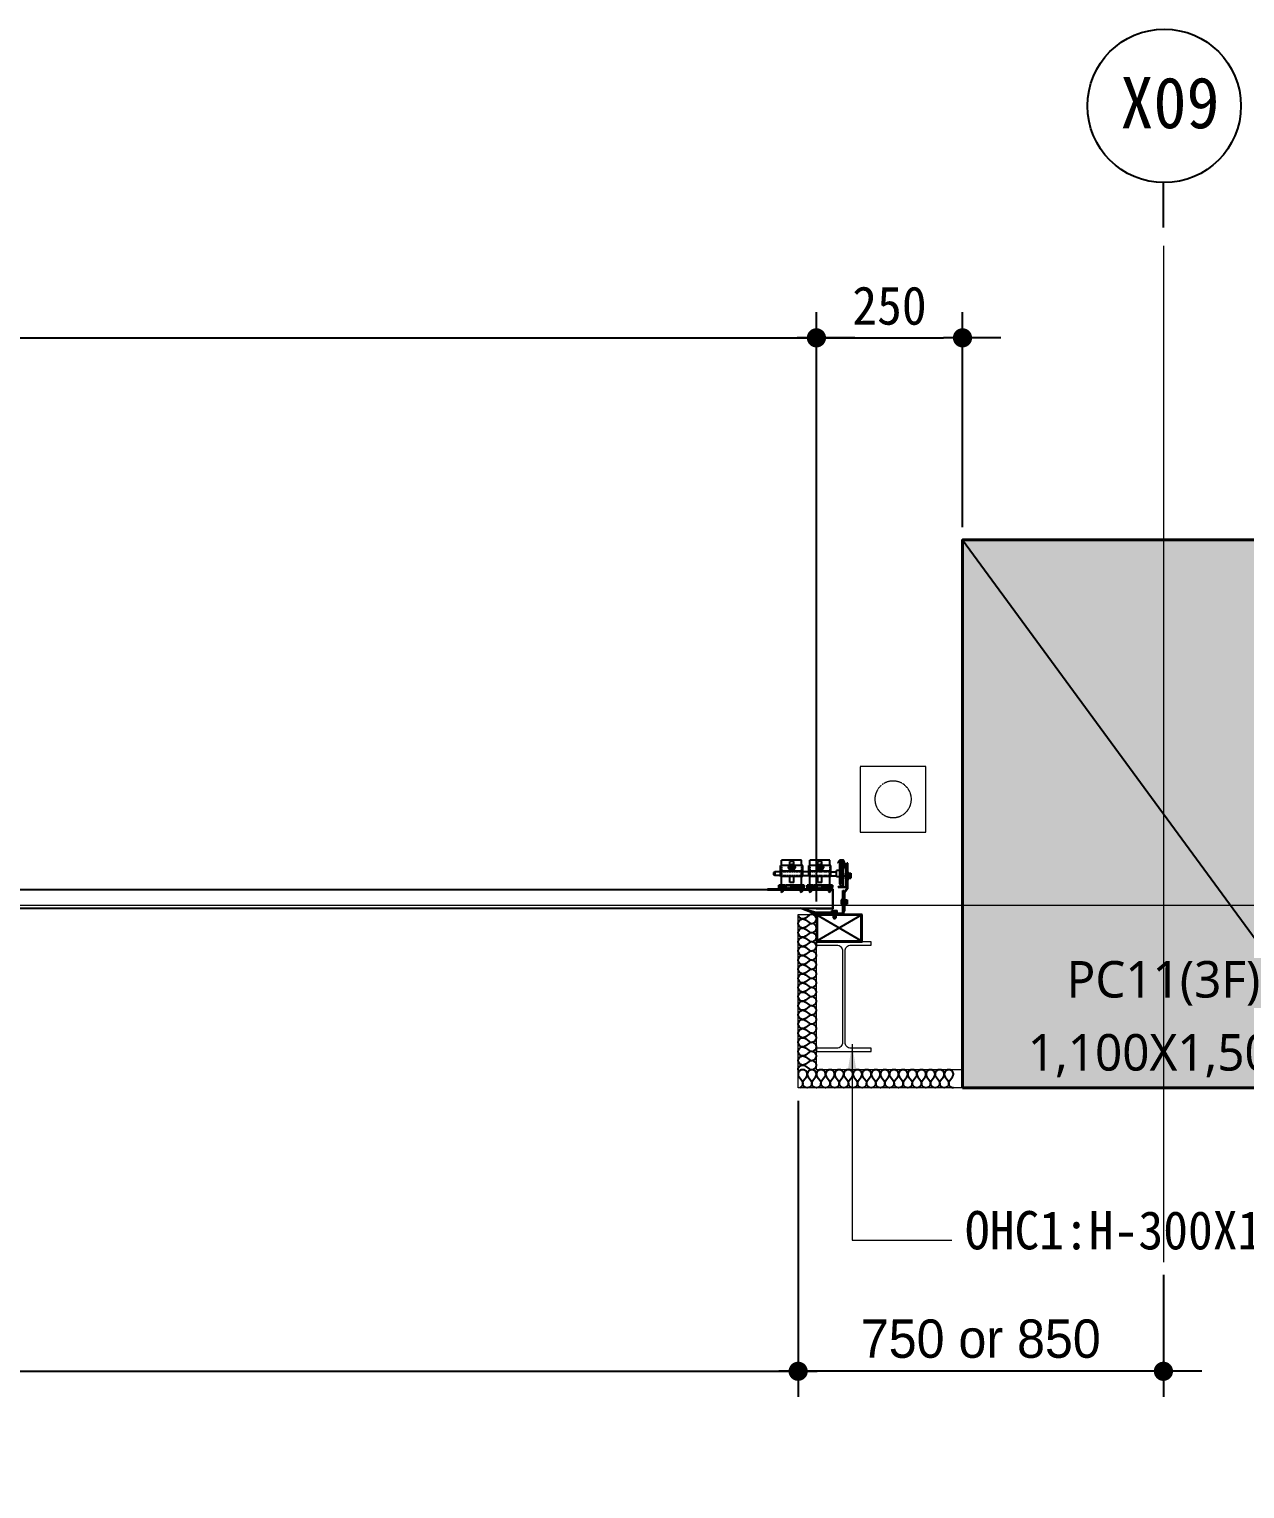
# Model space of a CAD drawing. Header units: millimetres. Extents: x 204328 to 274136, y -196910 to -178068.
# Drawn here: x 257580 to 260908, y -195609 to -191614 of the extents above; entities that cross this region are included whole.
import ezdxf
from ezdxf.enums import TextEntityAlignment as Align

# ---------------------------------------------------------------- set-up
doc = ezdxf.new("R2010")
doc.units = ezdxf.units.MM
doc.linetypes.add('CEN', pattern=[62, 60, -1, 0, -1])
doc.linetypes.add('HIDDEN', pattern=[0.375, 0.25, -0.125])
doc.layers.get('Defpoints').update_dxf_attribs({"color": 140})
for name, color, linetype in [('1212', 7, 'Continuous'), ('3', 3, 'Continuous'), ('4', 4, 'Continuous'), ('A-CONC-SOLD', 253, 'CEN'), ('HAT', 8, 'Continuous'), ('ITXT', 3, 'Continuous')]:
    doc.layers.add(name, color=color, linetype=linetype)
for name, color, linetype, lineweight in [('A-AXIS-BUBL', 7, 'Continuous', 25), ('A-CLXM-CONC', 2, 'Continuous', 40), ('A-CNTL', 1, 'CEN', 15), ('A-DIMS', 7, 'Continuous', 25), ('A-MKXS-LEAD', 7, 'Continuous', 25), ('A-MKXS-TEXT1', 3, 'Continuous', 25), ('A-SECT-LIN2', 6, 'Continuous', 20), ('A-WAXM-PANL', 6, 'Continuous', 20), ('A-XXXX-HID', 8, 'HIDDEN', 18), ('A-XXXX-TXT2', 3, 'Continuous', 25), ('XR-평면도$0$A-CLXM-CONC', 2, 'Continuous', 40)]:
    doc.layers.add(name, color=color, linetype=linetype, lineweight=lineweight)
doc.styles.add('HY울릉도L', font='')
doc.styles.add('돋움', font='')
doc.styles.add('돋움체', font='')
doc.styles.add('맑은 고딕', font='malgun.ttf')
doc.styles.get('HY울릉도L').set_extended_font_data('Dotum')
doc.styles.get('돋움').set_extended_font_data('Dotum')
doc.styles.get('돋움체').set_extended_font_data('DotumChe')
doc.dimstyles.new('CDIM', dxfattribs={"dimtxt": 3, "dimasz": 1.5, "dimexe": 2, "dimexo": 1, "dimgap": 1, "dimtad": 1, "dimdec": 0, "dimrnd": 0.5, "dimzin": 0, "dimdsep": 32, "dimlunit": 6, "dimtxsty": 'HY울릉도L', "dimblk1": '_CIDOT', "dimblk2": '_CIDOT', "dimsah": 1, "dimcen": 5.5, "dimclrd": 2, "dimclre": 2, "dimclrt": 7, "dimadec": 0, "dimazin": 0, "dimtfac": 1, "dimtdec": 0, "dimtix": 1, "dimtmove": 2, "dimatfit": 1, "dimldrblk": '_CIDOT', "dimfxl": 1, "dimtolj": 1, "dimtzin": 0, "dimlwd": -1, "dimarcsym": 0})
doc.dimstyles.new('ISO-25', dxfattribs={"dimtxt": 2.5, "dimasz": 2.5, "dimexe": 1.25, "dimexo": 0.625, "dimtad": 1, "dimdsep": 46, "dimtxsty": 'Standard', "dimcen": 2.5, "dimadec": 0, "dimazin": 0, "dimtfac": 1, "dimtmove": 0, "dimatfit": 3, "dimfxl": 1, "dimarcsym": 0})

# ---------------------------------------------------------------- blocks, each defined once
blk = doc.blocks.new('COL_PC11_3F(210330)')
at = {"layer": 'A-CONC-SOLD'}
h = blk.add_hatch(color=256, dxfattribs=at)
h.dxf.hatch_style = 1
h.paths.add_polyline_path([(0, 0), (1100, 0), (1100, 1500), (0, 1500)])
at = {"layer": 'A-CLXM-CONC'}
blk.add_lwpolyline([(0, 0), (1100, 0), (1100, 1500), (0, 1500)], close=True, dxfattribs=at)
at = {"layer": 'Defpoints'}
blk.add_line((0, 1500), (1100, 0), dxfattribs=at)
at = {"layer": 'Defpoints', "color": 1, "style": '맑은 고딕'}
blk.add_text('PC11(3F)', height=100, dxfattribs=at).set_placement((550, 297.4), align=Align.MIDDLE_CENTER)
at = {"layer": 'Defpoints', "style": '맑은 고딕'}
blk.add_text('1,100X1,500', height=100, dxfattribs=at).set_placement((550, 97.4), align=Align.MIDDLE_CENTER)
blk = doc.blocks.new('b1')
at = {"layer": 'A-XXXX-HID'}
blk.add_lwpolyline([(0, 180), (180, 180), (180, 0), (0, 0), (0, 180)], dxfattribs=at)
blk.add_circle((90, 90), 50, dxfattribs=at)
blk = doc.blocks.new('_CIDOT')
at = {"color": 0, "linetype": 'ByBlock'}
blk.add_line((2, 0), (-1, 0), dxfattribs=at)
at = {"color": 0, "linetype": 'ByBlock', "const_width": 0.5}
blk.add_lwpolyline([(-0.25, 0, 1), (0.25, 0, 1)], format="xyb", close=True, dxfattribs=at)
blk = doc.blocks.new('*D41')
at = {"layer": 'A-DIMS', "lineweight": -2, "transparency": 16777216}
for p, q in [((250635.3, -194001.8), (250635.3, -192388.8)), ((259735.3, -194001.8), (259735.3, -192388.8))]:
    blk.add_line(p, q, dxfattribs=at)
at = {"layer": 'A-DIMS', "transparency": 16777216}
blk.add_line((250687.8, -192458.8), (259682.8, -192458.8), dxfattribs=at)
at = {"layer": 'Defpoints', "color": 0, "transparency": 16777216}
for p in [(259735.3, -192458.8), (250635.3, -194036.8, 0), (259735.3, -194036.8)]:
    blk.add_point(p, dxfattribs=at)
at = {"layer": 'A-DIMS', "transparency": 16777216, "xscale": 52.5, "yscale": 52.5, "zscale": 52.5, "rotation": 180}
blk.add_blockref('_CIDOT', (250635.3, -192458.8), dxfattribs=at)
at = {"layer": 'A-DIMS', "transparency": 16777216, "xscale": 52.5, "yscale": 52.5, "zscale": 52.5}
blk.add_blockref('_CIDOT', (259735.3, -192458.8), dxfattribs=at)
at = {"layer": 'A-DIMS', "color": 3, "transparency": 16777216, "insert": (255185.3, -192360.8), "char_height": 105, "attachment_point": 5, "style": '돋움체'}
blk.add_mtext('\\A1;DOOR OPENING WIDTH ="{\\fDotum|b0|i0|c129|p50;9,400 or 9,600}"', dxfattribs=at)
blk = doc.blocks.new('*D48')
at = {"layer": 'A-DIMS', "lineweight": -2, "transparency": 16777216}
for p, q in [((259735.3, -194001.8), (259735.3, -192388.8)), ((260135.3, -192976.8), (260135.3, -192388.8))]:
    blk.add_line(p, q, dxfattribs=at)
at = {"layer": 'A-DIMS', "transparency": 16777216}
blk.add_line((259787.8, -192458.8), (260082.8, -192458.8), dxfattribs=at)
at = {"layer": 'Defpoints', "color": 0, "transparency": 16777216}
for p in [(260135.3, -192458.8), (260135.3, -193011.8), (259735.3, -194036.8)]:
    blk.add_point(p, dxfattribs=at)
at = {"layer": 'A-DIMS', "transparency": 16777216, "xscale": 52.5, "yscale": 52.5, "zscale": 52.5, "rotation": 180}
blk.add_blockref('_CIDOT', (259735.3, -192458.8), dxfattribs=at)
at = {"layer": 'A-DIMS', "transparency": 16777216, "xscale": 52.5, "yscale": 52.5, "zscale": 52.5}
blk.add_blockref('_CIDOT', (260135.3, -192458.8), dxfattribs=at)
at = {"layer": 'A-DIMS', "color": 3, "transparency": 16777216, "insert": (259935.3, -192371.2), "char_height": 105, "attachment_point": 5, "style": '돋움체'}
blk.add_mtext('\\A1;250', dxfattribs=at)
blk = doc.blocks.new('*D42')
at = {"layer": 'A-DIMS', "lineweight": -2, "transparency": 16777216}
for p, q in [((250685.3, -194546.8), (250685.3, -195357.3)), ((259685.3, -194546.8), (259685.3, -195357.3))]:
    blk.add_line(p, q, dxfattribs=at)
at = {"layer": 'A-DIMS', "transparency": 16777216}
blk.add_line((250737.8, -195287.3), (259632.8, -195287.3), dxfattribs=at)
at = {"layer": 'Defpoints', "color": 0, "transparency": 16777216}
for p in [(250685.3, -194511.8), (259685.3, -194511.8), (259685.3, -195287.3)]:
    blk.add_point(p, dxfattribs=at)
at = {"layer": 'A-DIMS', "transparency": 16777216, "xscale": 52.5, "yscale": 52.5, "zscale": 52.5, "rotation": 180}
blk.add_blockref('_CIDOT', (250685.3, -195287.3), dxfattribs=at)
at = {"layer": 'A-DIMS', "transparency": 16777216, "xscale": 52.5, "yscale": 52.5, "zscale": 52.5}
blk.add_blockref('_CIDOT', (259685.3, -195287.3), dxfattribs=at)
at = {"layer": 'A-DIMS', "color": 3, "transparency": 16777216, "insert": (255185.3, -195189.3), "char_height": 105, "attachment_point": 5, "style": '돋움체'}
blk.add_mtext('\\A1;OPENING WIDTH ="{\\fDotum|b0|i0|c129|p50;9,300 or 9,500}"', dxfattribs=at)
blk = doc.blocks.new('*D44')
at = {"layer": 'A-DIMS', "lineweight": -2, "transparency": 16777216}
for p, q in [((259685.3, -194546.8), (259685.3, -195357.3)), ((260685.3, -195023.2), (260685.3, -195357.3))]:
    blk.add_line(p, q, dxfattribs=at)
at = {"layer": 'A-DIMS', "transparency": 16777216}
blk.add_line((260632.8, -195287.3), (259737.8, -195287.3), dxfattribs=at)
at = {"layer": 'Defpoints', "color": 0, "transparency": 16777216}
for p in [(259685.3, -194511.8), (260685.3, -194988.2), (259685.3, -195287.3)]:
    blk.add_point(p, dxfattribs=at)
at = {"layer": 'A-DIMS', "transparency": 16777216, "xscale": 52.5, "yscale": 52.5, "zscale": 52.5, "rotation": 180}
blk.add_blockref('_CIDOT', (259685.3, -195287.3), dxfattribs=at)
at = {"layer": 'A-DIMS', "transparency": 16777216, "xscale": 52.5, "yscale": 52.5, "zscale": 52.5}
blk.add_blockref('_CIDOT', (260685.3, -195287.3), dxfattribs=at)
at = {"layer": 'A-DIMS', "color": 3, "transparency": 16777216, "insert": (260185.3, -195198.7), "char_height": 105, "attachment_point": 5, "style": '돋움'}
blk.add_mtext('\\A1;750 or 850', dxfattribs=at)
blk = doc.blocks.new('단열재(PANEL)')
at = {"layer": 'HAT'}
blk.add_lwpolyline([(0, 0, 0.618034), (-40, 20), (-60, 5, -2), (-60, 45), (-40, 30, 2), (-40, 70), (-60, 55, -2), (-60, 95), (-40, 80, 2), (-40, 120), (-60, 105, -2), (-60, 145), (-40, 130, 2), (-40, 170), (-60, 155, -2), (-60, 195), (-40, 180, 2), (-40, 220), (-60, 205, -2), (-60, 245), (-40, 230, 2), (-40, 270), (-60, 255, -2), (-60, 295), (-40, 280, 2), (-40, 320), (-60, 305, -2), (-60, 345), (-40, 330, 2), (-40, 370), (-60, 355, -2), (-60, 395), (-40, 380, 2), (-40, 420), (-60, 405, -2), (-60, 445), (-40, 430, 2), (-40, 470), (-60, 455, -2), (-60, 495), (-40, 480, 2), (-40, 520), (-60, 505, -2), (-60, 545), (-40, 530, 2), (-40, 570), (-60, 555, -2), (-60, 595), (-40, 580, 2), (-40, 620), (-60, 605, -2), (-60, 645), (-40, 630, 2), (-40, 670), (-60, 655, -2), (-60, 695), (-40, 680, 2), (-40, 720), (-60, 705, -2), (-60, 745), (-40, 730, 2), (-40, 770), (-60, 755, -2), (-60, 795), (-40, 780, 2), (-40, 820), (-60, 805, -2), (-60, 845), (-40, 830, 0.509758), (-1.3, 841.9, 0.509758)], format="xyb", dxfattribs=at)

msp = doc.modelspace()

# ---------------------------------------------------------------- hatches: boundary and pattern name
msp.add_hatch(color=256).paths.add_polyline_path([(259735.3, -194036.8), (259735.3, -194034), (259774.6, -194034), (259774.6, -194031.8), (259733.9, -194031.8), (259690.7, -194019.8)])

# ---------------------------------------------------------------- linework, layer by layer
at = {"color": 4}
for p, q in [((259694.6, -193888.2, 0), (259639.6, -193888.2, 0)), ((259639.6, -193902.9, 0), (259639.6, -193888.2, 0)), ((259694.6, -193902.9, 0), (259694.6, -193888.2, 0)), ((259772, -193888.2, 0), (259717, -193888.2, 0)), ((259717, -193902.9, 0), (259717, -193888.2, 0)), ((259772, -193902.9, 0), (259772, -193888.2, 0)), ((259618.9, -193922, 0), (259621.6, -193920.2, 0)), ((259618.9, -193928.3, 0), (259618.9, -193922, 0)), ((259621.6, -193930.7, 0), (259618.9, -193928.3, 0)), ((259637.2, -193920.2, 0), (259621.6, -193920.2, 0)), ((259637.2, -193920.2, 0), (259621.6, -193920.2, 0)), ((259627, -193920.2, 0), (259621.6, -193920.2, 0)), ((259627, -193920.2, 0), (259621.6, -193920.2, 0)), ((259621.6, -193920.2, 0), (259621.6, -193930.7, 0)), ((259637.2, -193930.7, 0), (259621.6, -193930.7, 0)), ((259637.2, -193930.7, 0), (259621.6, -193930.7, 0)), ((259627, -193930.7, 0), (259621.6, -193930.7, 0)), ((259627, -193930.7, 0), (259621.6, -193930.7, 0)), ((259637.2, -193932.8, 0), (259637.2, -193918.3, 0)), ((259639.6, -193956.7, 0), (259639.6, -193922.3, 0)), ((259673.1, -193949.5, 0), (259662.1, -193949.5, 0)), ((259694.6, -193956.7, 0), (259694.6, -193922.3, 0)), ((259697.7, -193932.8, 0), (259697.7, -193918.3, 0)), ((259714.6, -193920.2, 0), (259697.7, -193920.2, 0)), ((259714.6, -193930.9, 0), (259697.7, -193930.9, 0)), ((259714.6, -193932.8, 0), (259714.6, -193918.3, 0)), ((259717, -193956.7, 0), (259717, -193922.3, 0)), ((259750.5, -193949.5, 0), (259739.5, -193949.5, 0)), ((259772, -193956.7, 0), (259772, -193922.3, 0)), ((259775.1, -193932.8, 0), (259775.1, -193918.3, 0)), ((259775.1, -193920.2, 0), (259790.6, -193920.2, 0)), ((259775.1, -193930.9, 0), (259790.6, -193930.9, 0)), ((259632.8, -193956.7, 0), (259648.2, -193956.7, 0)), ((259649.3, -193956.7, 0), (259632.8, -193956.7, 0)), ((259649.3, -193956.7, 0), (259632.8, -193956.7, 0)), ((259632.8, -193956.7, 0), (259632.8, -193960.5, 0)), ((259632.8, -193956.7, 0), (259632.8, -193961.7, 0)), ((259632.8, -193956.7, 0), (259632.8, -193961.7, 0)), ((259632.8, -193966, 0), (259632.8, -193956.7, 0)), ((259632.8, -193968.2, 0), (259632.8, -193959.1, 0)), ((259702.1, -193966, 0), (259632.8, -193966, 0)), ((259702.1, -193966, 0), (259632.8, -193966, 0)), ((259649.3, -193956.7, 0), (259637.2, -193956.7, 0)), ((259649.3, -193956.7, 0), (259649.3, -193966, 0)), ((259650.4, -193958.3, 0), (259649.3, -193958.3, 0)), ((259650.4, -193964.4, 0), (259649.3, -193964.4, 0)), ((259684.5, -193956.7, 0), (259650.4, -193956.7, 0)), ((259650.4, -193956.7, 0), (259650.4, -193966, 0)), ((259684.5, -193956.7, 0), (259684.5, -193966, 0)), ((259685.6, -193958.3, 0), (259684.5, -193958.3, 0)), ((259685.6, -193964.4, 0), (259684.5, -193964.4, 0)), ((259702.1, -193956.7, 0), (259685.6, -193956.7, 0)), ((259702.1, -193956.7, 0), (259685.6, -193956.7, 0)), ((259697.7, -193956.7, 0), (259685.6, -193956.7, 0)), ((259702.1, -193956.7, 0), (259685.6, -193956.7, 0)), ((259685.6, -193956.7, 0), (259685.6, -193966, 0)), ((259702.1, -193956.7, 0), (259686.7, -193956.7, 0)), ((259702.1, -193956.7, 0), (259702.1, -193962.2, 0)), ((259702.1, -193968.2, 0), (259702.1, -193956.7, 0)), ((259702.1, -193966, 0), (259702.1, -193956.7, 0)), ((259710.2, -193956.7, 0), (259725.6, -193956.7, 0)), ((259726.7, -193956.7, 0), (259710.2, -193956.7, 0)), ((259726.7, -193956.7, 0), (259710.2, -193956.7, 0)), ((259710.2, -193956.7, 0), (259710.2, -193961.7, 0)), ((259710.2, -193956.7, 0), (259710.2, -193961.7, 0)), ((259710.2, -193956.7, 0), (259710.2, -193960.5, 0)), ((259710.2, -193968.2, 0), (259710.2, -193956.7, 0)), ((259779.5, -193966, 0), (259710.2, -193966, 0)), ((259779.5, -193966, 0), (259710.2, -193966, 0)), ((259726.7, -193956.7, 0), (259714.6, -193956.7, 0)), ((259726.7, -193956.7, 0), (259726.7, -193966, 0)), ((259727.8, -193958.3, 0), (259726.7, -193958.3, 0)), ((259727.8, -193964.4, 0), (259726.7, -193964.4, 0)), ((259761.9, -193956.7, 0), (259727.8, -193956.7, 0)), ((259727.8, -193956.7, 0), (259727.8, -193966, 0)), ((259761.9, -193956.7, 0), (259761.9, -193966, 0)), ((259763, -193958.3, 0), (259761.9, -193958.3, 0)), ((259763, -193964.4, 0), (259761.9, -193964.4, 0)), ((259779.5, -193956.7, 0), (259763, -193956.7, 0)), ((259779.5, -193956.7, 0), (259763, -193956.7, 0)), ((259779.5, -193956.7, 0), (259763, -193956.7, 0)), ((259763, -193956.7, 0), (259763, -193966, 0)), ((259775.1, -193956.7, 0), (259763, -193956.7, 0)), ((259779.5, -193956.7, 0), (259764.1, -193956.7, 0)), ((259779.5, -193956.7, 0), (259779.5, -193962.2, 0)), ((259779.5, -193966, 0), (259779.5, -193956.7, 0)), ((259779.5, -193968.2, 0), (259779.5, -193956.7, 0))]:
    msp.add_line(p, q, dxfattribs=at)
at = {"color": 8, "linetype": 'HIDDEN', "ltscale": 3}
for p, q in [((259639.8, -193902.9, 0), (259639.8, -193932.8, 0)), ((259694.8, -193902.9, 0), (259694.8, -193932.8, 0)), ((259717, -193902.9, 0), (259717, -193932.8, 0)), ((259772, -193902.9, 0), (259772, -193932.8, 0))]:
    msp.add_line(p, q, dxfattribs=at)
at = {"color": 2}
for p, q in [((259818.6, -193966.2, 0), (259818.6, -193896.4, 0)), ((259821.4, -193896.4, 0), (259818.6, -193896.4, 0)), ((259821.4, -193966.2, 0), (259821.4, -193896.4, 0)), ((259601.2, -193969.8, 0), (259779.9, -193969.8, 0)), ((259779.9, -194019.8, 0), (259779.9, -193969.8, 0)), ((259781.5, -194021.4, 0), (259781.5, -193968.2, 0)), ((259807.7, -194034.1, 0), (259807.7, -193971.1, 0)), ((259733.9, -194031.8, 0), (259690.7, -194019.8, 0)), ((259735.3, -194036.8, 0), (259690.7, -194019.8, 0)), ((259735, -194021.4, 0), (259735, -194019.8, 0)), ((259735, -194019.8, 0), (259779.9, -194019.8, 0)), ((259774.6, -194031.8, 0), (259774.6, -194034, 0)), ((259810.5, -194034.1, 0), (259810.5, -194008.8, 0)), ((259735.3, -194036.8, 0), (259808.3, -194036.8, 0)), ((259738.1, -194034, 0), (259807.7, -194034, 0)), ((259806.7, -194034, 0), (259786.3, -194034, 0))]:
    msp.add_line(p, q, dxfattribs=at)
at = {"color": 1, "linetype": 'HIDDEN', "ltscale": 3}
for p, q in [((259697.7, -193920.2, 0), (259637.2, -193920.2, 0)), ((259697.7, -193930.9, 0), (259637.2, -193930.9, 0)), ((259775.1, -193920.2, 0), (259714.6, -193920.2, 0)), ((259775.1, -193930.9, 0), (259714.6, -193930.9, 0))]:
    msp.add_line(p, q, dxfattribs=at)
for p, q in [((259858, -194109.5, 0), (259737.6, -194039.1, 0)), ((259858, -194039.1, 0), (259737.6, -194109.5, 0))]:
    msp.add_line(p, q)
at = {"color": 3, "elevation": 0}
msp.add_lwpolyline([(250590.8, -194019.8), (259779.9, -194019.8), (259779.9, -193969.8), (250590.8, -193969.8)], close=True, dxfattribs=at)
at = {"color": 1}
for points in [[(259860.3, -194036.8), (259735.3, -194036.8), (259735.3, -194111.8), (259860.3, -194111.8)], [(259858, -194039.1), (259737.6, -194039.1), (259737.6, -194109.5), (259858, -194109.5)]]:
    msp.add_lwpolyline(points, close=True, dxfattribs=at)
at = {"color": 2}
msp.add_arc((259807.7, -194034.1, 0), 2.81, 282.3312, 0, dxfattribs=at)
at = {"layer": '1212', "color": 4}
for p, q in [((259660.8, -193902.9, 0), (259637.2, -193902.9, 0)), ((259637.2, -193918.3, 0), (259637.2, -193902.9, 0)), ((259662.1, -193901.1, 0), (259662.1, -193891.7, 0)), ((259673.1, -193891.7, 0), (259662.1, -193891.7, 0)), ((259673.1, -193901.6, 0), (259673.1, -193891.7, 0)), ((259697.7, -193902.9, 0), (259674.2, -193902.9, 0)), ((259697.7, -193918.3, 0), (259697.7, -193902.9, 0)), ((259738.1, -193902.9, 0), (259714.6, -193902.9, 0)), ((259714.6, -193918.3, 0), (259714.6, -193902.9, 0)), ((259739.5, -193901.1, 0), (259739.5, -193891.7, 0)), ((259750.5, -193891.7, 0), (259739.5, -193891.7, 0)), ((259750.5, -193901.6, 0), (259750.5, -193891.7, 0)), ((259775.1, -193902.9, 0), (259751.6, -193902.9, 0)), ((259775.1, -193918.3, 0), (259775.1, -193902.9, 0)), ((259697.7, -193918.3, 0), (259637.2, -193918.3, 0)), ((259697.7, -193932.8, 0), (259637.2, -193932.8, 0)), ((259662.1, -193949.5, 0), (259662.1, -193932.8, 0)), ((259673.1, -193949.5, 0), (259673.1, -193932.8, 0)), ((259775.1, -193918.3, 0), (259714.6, -193918.3, 0)), ((259775.1, -193932.8, 0), (259714.6, -193932.8, 0)), ((259739.5, -193949.5, 0), (259739.5, -193932.8, 0)), ((259750.5, -193949.5, 0), (259750.5, -193932.8, 0)), ((259702.1, -193966, 0), (259632.8, -193966, 0)), ((259779.5, -193966, 0), (259710.2, -193966, 0))]:
    msp.add_line(p, q, dxfattribs=at)
at = {"layer": '1212', "color": 3}
for p, q in [((259663, -193900, 0), (259657.7, -193906.8, 0)), ((259657.7, -193906.8, 0), (259657.7, -193909, 0)), ((259663, -193917, 0), (259657.7, -193909, 0)), ((259663, -193900, 0), (259667.5, -193900, 0)), ((259663.2, -193904.9, 0), (259663.2, -193907.1, 0)), ((259671.9, -193900, 0), (259667.5, -193900, 0)), ((259671.8, -193904.9, 0), (259671.8, -193907.1, 0)), ((259671.9, -193900, 0), (259677.3, -193906.8, 0)), ((259671.9, -193917, 0), (259677.3, -193909, 0)), ((259677.3, -193906.8, 0), (259677.3, -193909, 0)), ((259740.4, -193900, 0), (259735, -193906.8, 0)), ((259735, -193906.8, 0), (259735, -193909, 0)), ((259740.4, -193917, 0), (259735, -193909, 0)), ((259740.4, -193900, 0), (259744.9, -193900, 0)), ((259740.5, -193904.9, 0), (259740.5, -193907.1, 0)), ((259749.3, -193900, 0), (259744.9, -193900, 0)), ((259749.2, -193904.9, 0), (259749.2, -193907.1, 0)), ((259749.3, -193900, 0), (259754.7, -193906.8, 0)), ((259749.3, -193917, 0), (259754.7, -193909, 0)), ((259754.7, -193906.8, 0), (259754.7, -193909, 0)), ((259663, -193915.8, 0), (259663, -193914, 0)), ((259663, -193915.8, 0), (259663, -193917, 0)), ((259663, -193917, 0), (259667.5, -193917, 0)), ((259671.9, -193917, 0), (259667.5, -193917, 0)), ((259671.9, -193915.8, 0), (259671.9, -193914, 0)), ((259671.9, -193915.8, 0), (259671.9, -193917, 0)), ((259740.4, -193915.8, 0), (259740.4, -193914, 0)), ((259740.4, -193915.8, 0), (259740.4, -193917, 0)), ((259740.4, -193917, 0), (259744.9, -193917, 0)), ((259749.3, -193917, 0), (259744.9, -193917, 0)), ((259749.3, -193915.8, 0), (259749.3, -193914, 0)), ((259749.3, -193915.8, 0), (259749.3, -193917, 0)), ((259821.4, -193922, 0), (259823.8, -193922, 0)), ((259821.4, -193940, 0), (259823.8, -193940, 0)), ((259823.8, -193922, 0), (259823.8, -193923.9, 0)), ((259823.8, -193923.9, 0), (259829.4, -193923.9, 0)), ((259823.8, -193923.9, 0), (259823.8, -193931, 0)), ((259823.8, -193927.6, 0), (259829.4, -193927.6, 0)), ((259823.8, -193938.1, 0), (259823.8, -193931, 0)), ((259823.8, -193934.4, 0), (259829.4, -193934.4, 0)), ((259823.8, -193938.1, 0), (259829.4, -193938.1, 0)), ((259823.8, -193938.1, 0), (259829.4, -193938.1, 0)), ((259823.8, -193940, 0), (259823.8, -193938.1, 0)), ((259829.4, -193923.9, 0), (259829.4, -193938.1, 0)), ((259829.4, -193927.6, 0), (259830.8, -193927.6, 0)), ((259829.4, -193934.4, 0), (259830.8, -193934.4, 0)), ((259830.8, -193934.4, 0), (259830.8, -193927.6, 0)), ((259634.7, -193964.4, 0), (259636, -193964.4, 0)), ((259634.7, -193966, 0), (259634.7, -193964.4, 0)), ((259636, -193960.5, 0), (259645.8, -193960.5, 0)), ((259636, -193964.4, 0), (259636, -193960.5, 0)), ((259636, -193964.4, 0), (259640.9, -193964.4, 0)), ((259640.9, -193969.8, 0), (259638.4, -193972.5, 0)), ((259638.4, -193969.8, 0), (259638.4, -193974.4, 0)), ((259638.4, -193974.4, 0), (259640.9, -193976.9, 0)), ((259638.5, -193964.4, 0), (259638.5, -193960.5, 0)), ((259642.9, -193969.8, 0), (259638.6, -193974.5, 0)), ((259643.3, -193971.6, 0), (259639.7, -193975.6, 0)), ((259645.8, -193964.4, 0), (259640.9, -193964.4, 0)), ((259643.3, -193974.4, 0), (259640.9, -193976.9, 0)), ((259643.2, -193964.4, 0), (259643.2, -193960.5, 0)), ((259643.3, -193969.8, 0), (259643.3, -193974.4, 0)), ((259645.8, -193964.4, 0), (259645.8, -193960.5, 0)), ((259645.8, -193964.4, 0), (259645.8, -193960.5, 0)), ((259647.1, -193964.4, 0), (259645.8, -193964.4, 0)), ((259647.1, -193966, 0), (259647.1, -193964.4, 0)), ((259687.4, -193964.4, 0), (259688.7, -193964.4, 0)), ((259687.4, -193966, 0), (259687.4, -193964.4, 0)), ((259688.7, -193960.5, 0), (259698.5, -193960.5, 0)), ((259688.7, -193964.4, 0), (259688.7, -193960.5, 0)), ((259688.7, -193964.4, 0), (259693.6, -193964.4, 0)), ((259693.6, -193969.8, 0), (259691.1, -193972.5, 0)), ((259691.1, -193969.8, 0), (259691.1, -193974.4, 0)), ((259691.1, -193974.4, 0), (259693.6, -193976.9, 0)), ((259691.3, -193964.4, 0), (259691.3, -193960.5, 0)), ((259695.6, -193969.8, 0), (259691.3, -193974.5, 0)), ((259696, -193971.6, 0), (259692.4, -193975.6, 0)), ((259698.5, -193964.4, 0), (259693.6, -193964.4, 0)), ((259696.1, -193974.4, 0), (259693.6, -193976.9, 0)), ((259695.9, -193964.4, 0), (259695.9, -193960.5, 0)), ((259696.1, -193969.8, 0), (259696.1, -193974.4, 0)), ((259698.5, -193964.4, 0), (259698.5, -193960.5, 0)), ((259698.5, -193964.4, 0), (259698.5, -193960.5, 0)), ((259699.8, -193964.4, 0), (259698.5, -193964.4, 0)), ((259699.8, -193966, 0), (259699.8, -193964.4, 0)), ((259712, -193964.4, 0), (259713.3, -193964.4, 0)), ((259712, -193966, 0), (259712, -193964.4, 0)), ((259713.3, -193960.5, 0), (259723.2, -193960.5, 0)), ((259713.3, -193964.4, 0), (259713.3, -193960.5, 0)), ((259713.3, -193964.4, 0), (259718.3, -193964.4, 0)), ((259718.3, -193969.8, 0), (259715.8, -193972.5, 0)), ((259715.8, -193969.8, 0), (259715.8, -193974.4, 0)), ((259715.8, -193974.4, 0), (259718.3, -193976.9, 0)), ((259715.9, -193964.4, 0), (259715.9, -193960.5, 0)), ((259720.3, -193969.8, 0), (259716, -193974.5, 0)), ((259720.7, -193971.6, 0), (259717, -193975.6, 0)), ((259723.2, -193964.4, 0), (259718.3, -193964.4, 0)), ((259720.7, -193974.4, 0), (259718.3, -193976.9, 0)), ((259720.6, -193964.4, 0), (259720.6, -193960.5, 0)), ((259720.7, -193969.8, 0), (259720.7, -193974.4, 0)), ((259723.2, -193964.4, 0), (259723.2, -193960.5, 0)), ((259723.2, -193964.4, 0), (259723.2, -193960.5, 0)), ((259724.5, -193964.4, 0), (259723.2, -193964.4, 0)), ((259724.5, -193966, 0), (259724.5, -193964.4, 0)), ((259764.8, -193966, 0), (259764.8, -193964.4, 0)), ((259764.8, -193964.4, 0), (259766.1, -193964.4, 0)), ((259766.1, -193960.5, 0), (259775.9, -193960.5, 0)), ((259766.1, -193964.4, 0), (259766.1, -193960.5, 0)), ((259766.1, -193964.4, 0), (259771, -193964.4, 0)), ((259771, -193969.8, 0), (259768.5, -193972.5, 0)), ((259768.5, -193969.8, 0), (259768.5, -193974.4, 0)), ((259768.5, -193974.4, 0), (259771, -193976.9, 0)), ((259768.6, -193964.4, 0), (259768.6, -193960.5, 0)), ((259773, -193969.8, 0), (259768.7, -193974.5, 0)), ((259773.4, -193971.6, 0), (259769.8, -193975.6, 0)), ((259775.9, -193964.4, 0), (259771, -193964.4, 0)), ((259773.4, -193974.4, 0), (259771, -193976.9, 0)), ((259773.3, -193964.4, 0), (259773.3, -193960.5, 0)), ((259773.4, -193969.8, 0), (259773.4, -193974.4, 0)), ((259775.9, -193964.4, 0), (259775.9, -193960.5, 0)), ((259775.9, -193964.4, 0), (259775.9, -193960.5, 0)), ((259777.2, -193964.4, 0), (259775.9, -193964.4, 0)), ((259777.2, -193966, 0), (259777.2, -193964.4, 0)), ((259775.8, -194031.6, 0), (259777.7, -194031.6, 0)), ((259775.8, -194034, 0), (259775.8, -194031.6, 0)), ((259777.7, -194031.6, 0), (259777.7, -194026.1, 0)), ((259777.7, -194026.1, 0), (259791.9, -194026.1, 0)), ((259777.7, -194031.6, 0), (259784.8, -194031.6, 0)), ((259781.4, -194031.6, 0), (259781.4, -194026.1, 0)), ((259791.9, -194031.6, 0), (259784.8, -194031.6, 0)), ((259788.2, -194031.6, 0), (259788.2, -194026.1, 0)), ((259791.9, -194031.6, 0), (259791.9, -194026.1, 0)), ((259791.9, -194031.6, 0), (259791.9, -194026.1, 0)), ((259793.8, -194031.6, 0), (259791.9, -194031.6, 0)), ((259793.8, -194034, 0), (259793.8, -194031.6, 0)), ((259803, -193996.6, 0), (259803, -194008.6, 0)), ((259807.7, -193996.6, 0), (259803, -193996.6, 0)), ((259807.7, -193999.8, 0), (259803, -193999.8, 0)), ((259807.7, -194005.5, 0), (259803, -194005.5, 0)), ((259807.7, -194008.6, 0), (259803, -194008.6, 0)), ((259807.7, -194008.6, 0), (259803, -194008.6, 0)), ((259807.7, -193996.6, 0), (259807.7, -194002.6, 0)), ((259807.7, -194008.6, 0), (259807.7, -194002.6, 0)), ((259813.3, -193995.1, 0), (259815.3, -193995.1, 0)), ((259813.3, -194010.2, 0), (259815.3, -194010.2, 0)), ((259815.3, -193995.1, 0), (259815.3, -193996.6, 0)), ((259815.3, -193996.6, 0), (259819.9, -193996.6, 0)), ((259815.3, -193996.6, 0), (259815.3, -194002.6, 0)), ((259815.3, -193999.8, 0), (259819.9, -193999.8, 0)), ((259815.3, -194008.6, 0), (259815.3, -194002.6, 0)), ((259815.3, -194005.5, 0), (259819.9, -194005.5, 0)), ((259815.3, -194010.2, 0), (259815.3, -194008.6, 0)), ((259815.3, -194008.6, 0), (259819.9, -194008.6, 0)), ((259815.3, -194008.6, 0), (259819.9, -194008.6, 0)), ((259819.9, -193996.6, 0), (259819.9, -194008.6, 0)), ((259784.8, -194039.4, 0), (259781.3, -194043.2, 0)), ((259781.3, -194039.4, 0), (259781.3, -194045.9, 0)), ((259781.3, -194045.9, 0), (259784.8, -194049.6, 0)), ((259787.7, -194039.4, 0), (259781.5, -194046.2, 0)), ((259788.3, -194042, 0), (259783, -194047.8, 0)), ((259788.3, -194045.9, 0), (259784.8, -194049.6, 0)), ((259788.3, -194039.4, 0), (259788.3, -194045.9, 0))]:
    msp.add_line(p, q, dxfattribs=at)
at = {"layer": '1212'}
for p, q in [((259821.4, -193945.4, 0), (259821.4, -193927.4, 0)), ((259647.1, -193966, 0), (259634.7, -193966, 0)), ((259699.8, -193966, 0), (259687.4, -193966, 0)), ((259724.5, -193966, 0), (259712, -193966, 0)), ((259777.2, -193966, 0), (259764.8, -193966, 0)), ((259793.8, -194034, 0), (259775.8, -194034, 0))]:
    msp.add_line(p, q, dxfattribs=at)
at = {"layer": '1212', "color": 2}
for p, q in [((259601.2, -193968.2, 0), (259601.2, -193969.8, 0)), ((259781.5, -193968.2, 0), (259601.2, -193968.2, 0)), ((259807.7, -193971.1, 0), (259810.5, -193971.1, 0)), ((259810.5, -194006.5, 0), (259810.5, -193971.1, 0)), ((259781.5, -194021.4, 0), (259735, -194021.4, 0))]:
    msp.add_line(p, q, dxfattribs=at)
at = {"layer": '1212', "linetype": 'HIDDEN', "ltscale": 10}
for p, q in [((259649.3, -193958.3, 0), (259632.8, -193958.3, 0)), ((259634.7, -193964.4, 0), (259632.8, -193964.4, 0)), ((259649.3, -193964.4, 0), (259647.1, -193964.4, 0)), ((259684.5, -193958.3, 0), (259650.4, -193958.3, 0)), ((259684.5, -193964.4, 0), (259650.4, -193964.4, 0)), ((259685.6, -193958.3, 0), (259702.1, -193958.3, 0)), ((259685.6, -193964.4, 0), (259687.4, -193964.4, 0)), ((259699.8, -193964.4, 0), (259702.1, -193964.4, 0)), ((259726.7, -193958.3, 0), (259710.2, -193958.3, 0)), ((259712, -193964.4, 0), (259710.2, -193964.4, 0)), ((259726.7, -193964.4, 0), (259724.5, -193964.4, 0)), ((259761.9, -193958.3, 0), (259727.8, -193958.3, 0)), ((259761.9, -193964.4, 0), (259727.8, -193964.4, 0)), ((259763, -193958.3, 0), (259779.5, -193958.3, 0)), ((259763, -193964.4, 0), (259764.8, -193964.4, 0)), ((259777.2, -193964.4, 0), (259779.5, -193964.4, 0))]:
    msp.add_line(p, q, dxfattribs=at)
at = {"layer": '1212', "color": 3}
for centre, radius, start, end in [((259626.5, -193936.6, 0), 42.9, 31.6998, 43.4248), ((259708.5, -193936.6, 0), 42.9, 136.5752, 148.3002), ((259703.9, -193936.6, 0), 42.9, 31.6998, 43.4248), ((259785.8, -193936.6, 0), 42.9, 136.5752, 148.3002), ((259667.5, -193939.8, 0), 26.2, 80.2075, 99.7925), ((259744.9, -193939.8, 0), 26.2, 80.2075, 99.7925), ((259842.9, -193931.5, 0), 28.5, 155.9984, 204.0016)]:
    msp.add_arc(centre, radius, start, end, dxfattribs=at)
for centre in [(259667.5, -193907.1, 0), (259744.9, -193907.1, 0)]:
    msp.add_ellipse(centre, major_axis=(-7.39, 0), ratio=0.851726, dxfattribs=at)
for points, knots in [([(259663.2, -193904.9, 0), (259663.2, -193905.2, 0), (259663.2, -193905.5, 0), (259663.5, -193906.2, 0), (259663.7, -193906.5, 0), (259664.4, -193907.1, 0), (259664.8, -193907.4, 0), (259665.7, -193907.9, 0), (259666.3, -193908, 0), (259667.4, -193908.1, 0), (259668, -193908.1, 0), (259669.1, -193907.9, 0), (259669.6, -193907.7, 0), (259670.5, -193907.2, 0), (259670.8, -193906.9, 0), (259671.4, -193906.3, 0), (259671.6, -193905.9, 0), (259671.8, -193905.3, 0), (259671.8, -193904.9, 0), (259671.7, -193904.3, 0), (259671.6, -193904, 0), (259671.2, -193903.3, 0), (259670.9, -193903, 0), (259670.2, -193902.4, 0), (259669.8, -193902.2, 0), (259668.7, -193901.8, 0), (259668.2, -193901.7, 0), (259667, -193901.7, 0), (259666.5, -193901.7, 0), (259665.4, -193902.1, 0), (259664.9, -193902.3, 0), (259664.1, -193902.8, 0), (259663.8, -193903.2, 0), (259663.4, -193903.8, 0), (259663.3, -193904.1, 0), (259663.2, -193904.6, 0), (259663.2, -193904.7, 0), (259663.2, -193904.9, 0)], [0, 0, 0, 0, 0.360137, 0.360137, 0.720273, 0.720273, 1.08041, 1.08041, 1.440547, 1.440547, 1.800683, 1.800683, 2.16082, 2.16082, 2.520957, 2.520957, 2.881093, 2.881093, 3.24123, 3.24123, 3.601367, 3.601367, 3.961504, 3.961504, 4.32164, 4.32164, 4.681777, 4.681777, 5.041914, 5.041914, 5.40205, 5.40205, 5.762187, 5.762187, 6.122324, 6.122324, 6.283185, 6.283185, 6.283185, 6.283185]), ([(259663.2, -193907.1, 0), (259663.2, -193907.4, 0), (259663.2, -193907.7, 0), (259663.5, -193908.4, 0), (259663.7, -193908.7, 0), (259664.4, -193909.3, 0), (259664.8, -193909.6, 0), (259665.7, -193910, 0), (259666.3, -193910.2, 0), (259667.4, -193910.3, 0), (259668, -193910.3, 0), (259669.1, -193910.1, 0), (259669.6, -193909.9, 0), (259670.5, -193909.4, 0), (259670.8, -193909.1, 0), (259671.4, -193908.4, 0), (259671.6, -193908.1, 0), (259671.7, -193907.5, 0), (259671.8, -193907.3, 0), (259671.8, -193907.1, 0)], [6.283185, 6.283185, 6.283185, 6.283185, 6.643322, 6.643322, 7.003459, 7.003459, 7.363595, 7.363595, 7.723732, 7.723732, 8.083869, 8.083869, 8.444005, 8.444005, 8.804142, 8.804142, 9.164279, 9.164279, 9.424826, 9.424826, 9.424826, 9.424826]), ([(259740.5, -193904.9, 0), (259740.5, -193905.2, 0), (259740.6, -193905.5, 0), (259740.9, -193906.2, 0), (259741.1, -193906.5, 0), (259741.8, -193907.1, 0), (259742.2, -193907.4, 0), (259743.1, -193907.9, 0), (259743.7, -193908, 0), (259744.8, -193908.1, 0), (259745.4, -193908.1, 0), (259746.5, -193907.9, 0), (259747, -193907.7, 0), (259747.9, -193907.2, 0), (259748.2, -193906.9, 0), (259748.8, -193906.3, 0), (259748.9, -193905.9, 0), (259749.2, -193905.3, 0), (259749.2, -193904.9, 0), (259749.1, -193904.3, 0), (259749, -193904, 0), (259748.6, -193903.3, 0), (259748.3, -193903, 0), (259747.6, -193902.4, 0), (259747.2, -193902.2, 0), (259746.1, -193901.8, 0), (259745.6, -193901.7, 0), (259744.4, -193901.7, 0), (259743.9, -193901.7, 0), (259742.8, -193902.1, 0), (259742.3, -193902.3, 0), (259741.5, -193902.8, 0), (259741.2, -193903.2, 0), (259740.8, -193903.8, 0), (259740.6, -193904.1, 0), (259740.6, -193904.6, 0), (259740.5, -193904.7, 0), (259740.5, -193904.9, 0)], [0, 0, 0, 0, 0.360137, 0.360137, 0.720273, 0.720273, 1.08041, 1.08041, 1.440547, 1.440547, 1.800683, 1.800683, 2.16082, 2.16082, 2.520957, 2.520957, 2.881093, 2.881093, 3.24123, 3.24123, 3.601367, 3.601367, 3.961504, 3.961504, 4.32164, 4.32164, 4.681777, 4.681777, 5.041914, 5.041914, 5.40205, 5.40205, 5.762187, 5.762187, 6.122324, 6.122324, 6.283185, 6.283185, 6.283185, 6.283185]), ([(259740.5, -193907.1, 0), (259740.5, -193907.4, 0), (259740.6, -193907.7, 0), (259740.9, -193908.4, 0), (259741.1, -193908.7, 0), (259741.8, -193909.3, 0), (259742.2, -193909.6, 0), (259743.1, -193910, 0), (259743.7, -193910.2, 0), (259744.8, -193910.3, 0), (259745.4, -193910.3, 0), (259746.5, -193910.1, 0), (259747, -193909.9, 0), (259747.9, -193909.4, 0), (259748.2, -193909.1, 0), (259748.8, -193908.4, 0), (259748.9, -193908.1, 0), (259749.1, -193907.5, 0), (259749.2, -193907.3, 0), (259749.2, -193907.1, 0)], [6.283185, 6.283185, 6.283185, 6.283185, 6.643322, 6.643322, 7.003459, 7.003459, 7.363595, 7.363595, 7.723732, 7.723732, 8.083869, 8.083869, 8.444005, 8.444005, 8.804142, 8.804142, 9.164279, 9.164279, 9.424826, 9.424826, 9.424826, 9.424826])]:
    msp.add_open_spline(points, degree=3, knots=knots, dxfattribs=at)
at = {"layer": '3', "color": 3}
for p, q in [((259799.2, -193888.9, 0), (259793.9, -193896, 0)), ((259795.3, -193897, 0), (259793.9, -193896, 0)), ((259800.6, -193889.8, 0), (259795.3, -193897, 0)), ((259799.3, -193953.2, 0), (259799.3, -193897.9, 0)), ((259808.8, -193889.8, 0), (259800.3, -193889.8, 0)), ((259808.7, -193888.1, 0), (259800.7, -193888.1, 0)), ((259816.9, -193914, 0), (259808.8, -193889.8, 0)), ((259809.8, -193953.2, 0), (259809.8, -193897.9, 0)), ((259818.6, -193913.5, 0), (259810.5, -193889.4, 0)), ((259799.3, -193916.8, 0), (259790.6, -193916.8, 0)), ((259790.6, -193934.3, 0), (259790.6, -193916.8, 0)), ((259799.3, -193934.3, 0), (259790.6, -193934.3, 0)), ((259816.9, -193936.7, 0), (259816.9, -193914.2, 0)), ((259816.9, -193960.2, 0), (259816.9, -193936.7, 0)), ((259818.7, -193960.1, 0), (259818.7, -193914.1, 0)), ((259794.9, -193960.2, 0), (259816.9, -193960.2, 0)), ((259794.9, -193960.2, 0), (259794.9, -193962, 0)), ((259794.9, -193962, 0), (259816.8, -193962, 0))]:
    msp.add_line(p, q, dxfattribs=at)
at = {"layer": '3', "color": 8}
for p, q in [((259800, -193952.8, 0), (259800, -193897.9, 0)), ((259801.1, -193954.3, 0), (259801.1, -193896.4, 0)), ((259803, -193954.9, 0), (259803, -193895.8, 0)), ((259806.1, -193954.9, 0), (259806.1, -193895.8, 0)), ((259808.1, -193954.3, 0), (259808.1, -193896.4, 0)), ((259809.2, -193952.8, 0), (259809.2, -193897.9, 0))]:
    msp.add_line(p, q, dxfattribs=at)
at = {"layer": '3', "color": 3}
for centre, radius, start, end in [((259800.7, -193890, 0), 1.87, 90, 143.7301), ((259804.6, -193897.9, 0), 5.26, 0, 180), ((259808.7, -193890, 0), 1.87, 18.4451, 90), ((259816.4, -193914.2, 0), 0.468, 0, 18.4451), ((259816.8, -193914.1, 0), 1.87, 0, 18.4451), ((259816.8, -193914.1, 0), 1.87, 0, 18.4451), ((259804.6, -193953.2, 0), 5.26, 180, 0), ((259816.8, -193960.1, 0), 1.87, 270, 0)]:
    msp.add_arc(centre, radius, start, end, dxfattribs=at)
at = {"layer": '4', "color": 2}
for p, q in [((259818.6, -193966.2, 0), (259810.5, -193976.9, 0)), ((259821.4, -193966.2, 0), (259813.3, -193976.9, 0)), ((259813.3, -194027.7, 0), (259813.3, -193976.9, 0)), ((259810.5, -194006.5, 0), (259810.5, -194027.7, 0)), ((259810.5, -194027.7, 0), (259813.3, -194027.7, 0)), ((259735.3, -194036.8, 0), (259735.3, -194034, 0))]:
    msp.add_line(p, q, dxfattribs=at)
at = {"layer": 'A-AXIS-BUBL', "ltscale": 0.2}
msp.add_line((260685.3, -192156.5), (260685.3, -192034), dxfattribs=at)
msp.add_circle((260687.4, -191824), 210, dxfattribs=at)
at = {"layer": 'A-CNTL', "ltscale": 300}
for points in [[(260685.3, -192207.4), (260685.3, -194988.2)], [(248378.4, -194011.8), (261952.9, -194011.8)]]:
    msp.add_lwpolyline(points, dxfattribs=at)
at = {"layer": 'A-SECT-LIN2'}
msp.add_lwpolyline([(259735.3, -194120.8), (259791.1, -194120.8, -0.414214), (259807.1, -194136.8), (259807.1, -194386.8, -0.414214), (259791.1, -194402.8), (259735.3, -194402.8), (259735.3, -194411.8), (259885.3, -194411.8), (259885.3, -194402.8), (259829.6, -194402.8, -0.414214), (259813.6, -194386.8), (259813.6, -194136.8, -0.414214), (259829.6, -194120.8), (259885.3, -194120.8), (259885.3, -194111.8), (259735.3, -194111.8)], format="xyb", close=True, dxfattribs=at)
at = {"layer": 'A-WAXM-PANL'}
for points in [[(260135.3, -194511.8), (259685.3, -194511.8), (259685.3, -194036.8), (259735.3, -194036.8)], [(260135.3, -194461.8), (259735.3, -194461.8), (259735.3, -194036.8)]]:
    msp.add_lwpolyline(points, dxfattribs=at)
at = {"layer": 'ITXT', "color": 2}
for p, q in [((259774.6, -194031.8, 0), (259733.9, -194031.8, 0)), ((259774.6, -194034, 0), (259735.3, -194034, 0))]:
    msp.add_line(p, q, dxfattribs=at)

# ---------------------------------------------------------------- block references
at = {"xscale": -1, "rotation": 180}
msp.add_blockref('b1', (259855.3, -193631.8), dxfattribs=at)
at = {"xscale": -0.5, "yscale": 0.5, "zscale": 0.5}
msp.add_blockref('단열재(PANEL)', (259685.3, -194461.8), dxfattribs=at)
at = {"xscale": -0.5, "yscale": 0.5, "zscale": 0.5, "rotation": 90}
msp.add_blockref('단열재(PANEL)', (260110.3, -194511.8), dxfattribs=at)
at = {"layer": 'XR-평면도$0$A-CLXM-CONC'}
msp.add_blockref('COL_PC11_3F(210330)', (260135.3, -194511.8), dxfattribs=at)

# ---------------------------------------------------------------- texts
at = {"layer": 'A-MKXS-TEXT1', "color": 0, "insert": (260141.8, -194981.7, 0), "char_height": 105, "attachment_point": 7, "style": '돋움체'}
msp.add_mtext('OHC1:H-300X150X6.5X9(SS275)', dxfattribs=at)
at = {"layer": 'A-XXXX-TXT2', "ltscale": 0.2, "style": '돋움체'}
msp.add_text('X09', height=140, dxfattribs=at).set_placement((260703.2, -191816.3), align=Align.MIDDLE)

# ---------------------------------------------------------------- dimensions: what is measured, and where the dimension line sits
at = {"layer": 'A-DIMS'}
for base, p1, p2, text, picture, middle in [((259735.3, -192458.8), (250635.3, -194036.8, 0), (259735.3, -194036.8), 'DOOR OPENING WIDTH ="{\\fDotum|b0|i0|c129|p50;9,400 or 9,600}"', '*D41', (255185.3, -192360.8)), ((260135.3, -192458.8), (259735.3, -194036.8), (260135.3, -193011.8), '250', '*D48', (259935.3, -192371.2)), ((259685.3, -195287.3), (250685.3, -194511.8), (259685.3, -194511.8), 'OPENING WIDTH ="{\\fDotum|b0|i0|c129|p50;9,300 or 9,500}"', '*D42', (255185.3, -195189.3))]:
    dim = msp.add_linear_dim(base=base, p1=p1, p2=p2, text=text, dimstyle='CDIM', override={"dimscale": 35, "dimtxsty": '돋움체', "dimclrd": 256, "dimclre": 256, "dimclrt": 3}, dxfattribs=at)
    dim.commit()
    dim.dimension.update_dxf_attribs({"geometry": picture, "text_midpoint": middle})
dim = msp.add_linear_dim(base=(259685.3, -195287.3), p1=(260685.3, -194988.2), p2=(259685.3, -194511.8), angle=180, text='750 or 850', dimstyle='CDIM', override={"dimscale": 35, "dimtxsty": '돋움', "dimclrd": 256, "dimclre": 256, "dimclrt": 3}, dxfattribs=at)
dim.commit()
dim.dimension.update_dxf_attribs({"geometry": '*D44', "text_midpoint": (260185.3, -195198.7)})

# ---------------------------------------------------------------- leaders
at = {"layer": 'A-MKXS-LEAD'}
msp.add_leader([(259833, -194392.3, 0), (259833, -194928.5, 0), (260106.2, -194928.5, 0)], dimstyle='ISO-25', override={"dimasz": 70, "dimtad": 0, "dimclrd": 1, "dimlwd": 9}, dxfattribs=at)

doc.saveas('drawing.dxf')
